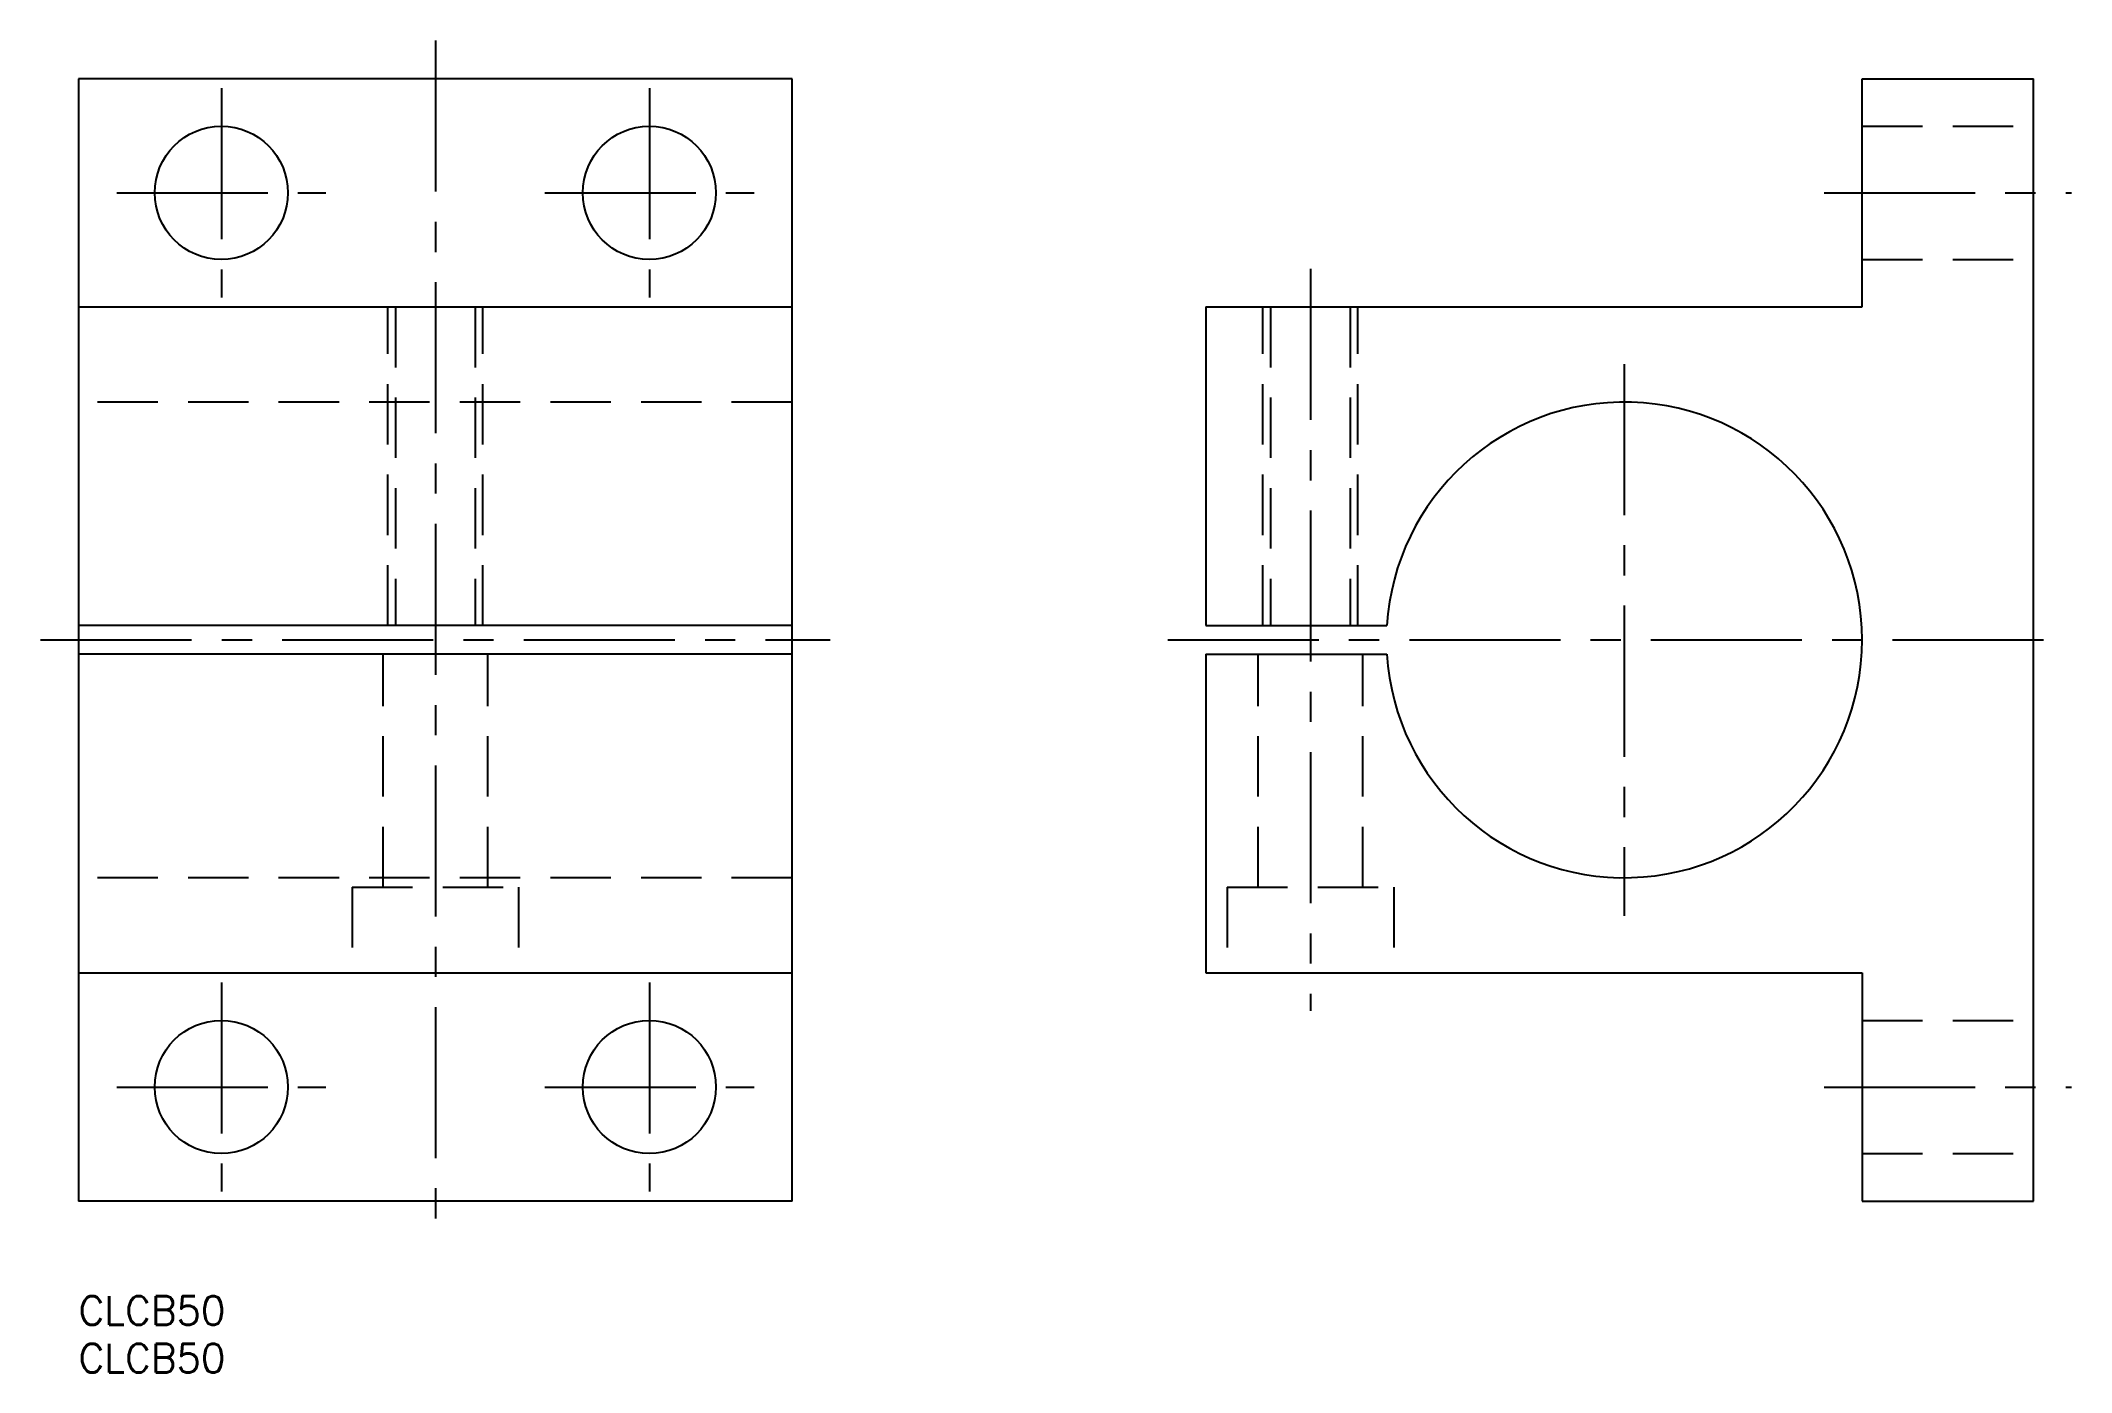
# Model space of a CAD drawing. Extents: x -4 to 210, y -8 to 132.
import ezdxf

# ---------------------------------------------------------------- set-up
doc = ezdxf.new("R2010")
doc.units = 0
doc.header["$LTSCALE"] = 0.5
doc.linetypes.add('CENTER', pattern=[50.8, 31.75, -6.35, 6.35, -6.35])
doc.linetypes.add('DASHED', pattern=[19.05, 12.7, -6.35])
for name, color, linetype in [('MSM_CENTER', 1, 'CENTER'), ('MSM_CONTINUOUS', 7, 'CONTINUOUS'), ('MSM_DASHED', 4, 'DASHED'), ('MSM_PART_NUMBER', 7, 'CONTINUOUS')]:
    doc.layers.add(name, color=color, linetype=linetype)
doc.styles.get("Standard").update_dxf_attribs({"font": 'txt.shx', "height": 3, "bigfont": 'bigfont.shx'})

# ---------------------------------------------------------------- blocks, each defined once
blk = doc.blocks.new('*U6')
at = {"layer": 'MSM_PART_NUMBER'}
blk.add_text('CLCB50', height=3, dxfattribs=at).set_placement((0, -3))
blk = doc.blocks.new('*U7')
at = {"layer": 'MSM_PART_NUMBER'}
blk.add_text('CLCB50', height=3, dxfattribs=at).set_placement((0, -8))

msp = doc.modelspace()

# ---------------------------------------------------------------- linework, layer by layer
at = {"layer": 'MSM_CENTER'}
for p, q in [((37.5, 132), (37.5, 6)), ((15, 127), (15, 105)), ((60, 127), (60, 105)), ((4, 116), (26, 116)), ((49, 116), (71, 116)), ((183.5, 116), (209.5, 116)), ((129.5, 108), (129.5, 30)), ((162.5, 98), (162.5, 40)), ((-4, 69), (79, 69)), ((114.5, 69), (209.5, 69)), ((15, 33), (15, 11)), ((60, 33), (60, 11)), ((4, 22), (26, 22)), ((49, 22), (71, 22)), ((183.5, 22), (209.5, 22))]:
    msp.add_line(p, q, dxfattribs=at)
at = {"layer": 'MSM_CONTINUOUS'}
for p, q in [((0, 128), (0, 10)), ((75, 128), (0, 128)), ((75, 10), (75, 128)), ((187.5, 104), (187.5, 128)), ((187.5, 128), (205.5, 128)), ((205.5, 10), (205.5, 128)), ((0, 104), (75, 104)), ((118.5, 104), (118.5, 70.5)), ((118.5, 104), (187.5, 104)), ((75, 70.5), (0, 70.5)), ((118.5, 70.5), (137.545, 70.5)), ((75, 67.5), (0, 67.5)), ((118.5, 67.5), (137.545, 67.5)), ((118.5, 67.5), (118.5, 34)), ((0, 34), (75, 34)), ((118.5, 34), (187.5, 34)), ((187.5, 34), (187.5, 10)), ((75, 10), (0, 10)), ((187.5, 10), (205.5, 10))]:
    msp.add_line(p, q, dxfattribs=at)
for centre in [(15, 116), (60, 116), (15, 22), (60, 22)]:
    msp.add_circle(centre, 7, dxfattribs=at)
msp.add_arc((162.5, 69), 25, 183.43981, 176.56019, dxfattribs=at)
at = {"layer": 'MSM_DASHED'}
for p, q in [((187.5, 123), (205.5, 123)), ((187.5, 109), (205.5, 109)), ((32.5, 70.5), (32.5, 104)), ((33.312, 104), (33.312, 70.5)), ((41.688, 104), (41.688, 70.5)), ((42.5, 70.5), (42.5, 104)), ((124.5, 70.5), (124.5, 104)), ((125.312, 104), (125.312, 70.5)), ((133.688, 104), (133.688, 70.5)), ((134.5, 70.5), (134.5, 104)), ((75, 94), (0, 94)), ((32, 43), (32, 67.5)), ((43, 43), (43, 67.5)), ((124, 43), (124, 67.5)), ((135, 43), (135, 67.5)), ((75, 44), (0, 44)), ((28.75, 43), (46.25, 43)), ((28.75, 43), (28.75, 34)), ((46.25, 43), (46.25, 34)), ((120.75, 43), (138.25, 43)), ((120.75, 43), (120.75, 34)), ((138.25, 43), (138.25, 34)), ((187.5, 29), (205.5, 29)), ((187.5, 15), (205.5, 15))]:
    msp.add_line(p, q, dxfattribs=at)

# ---------------------------------------------------------------- block references
at = {"layer": 'MSM_CONTINUOUS'}
for name in ['*U6', '*U7']:
    msp.add_blockref(name, (0, 0), dxfattribs=at)

doc.saveas('drawing.dxf')
